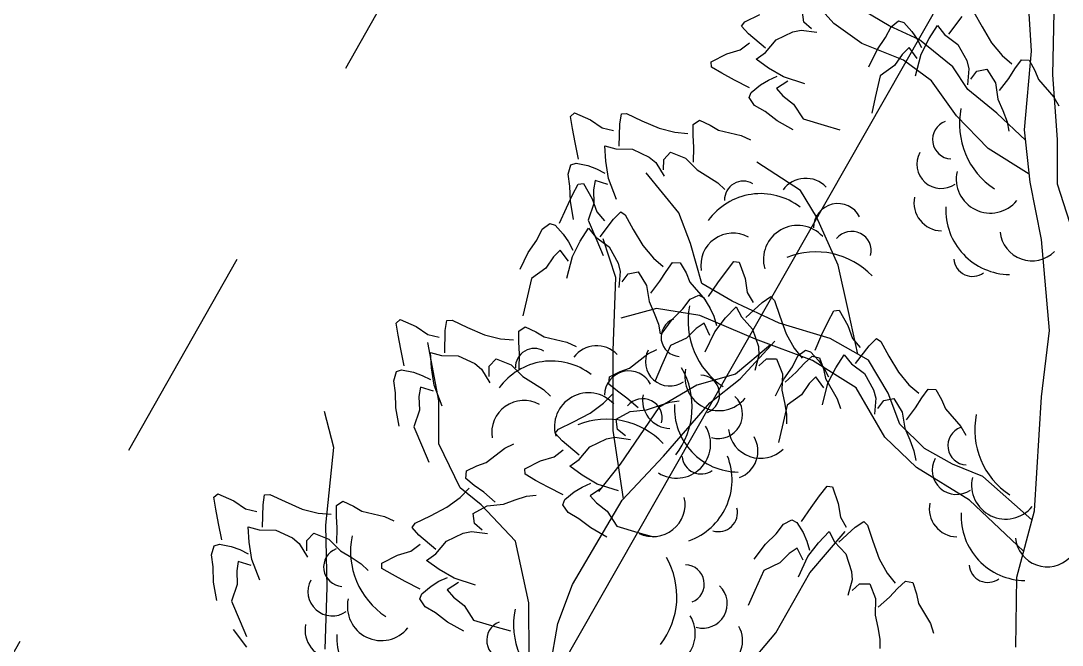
# Model space of a CAD drawing. Header units: millimetres. Extents: x 524954 to 526204, y 9523489 to 9524010.
# Drawn here: x 526058.29 to 526065.82, y 9523963.51 to 9523968.02 of the extents above; entities that cross this region are included whole.
import ezdxf

# ---------------------------------------------------------------- set-up
doc = ezdxf.new("R2010")
doc.units = ezdxf.units.MM
doc.linetypes.add('ACAD_ISO12W100', pattern=[21, 12, -3, 0, -3, 0, -3])
doc.linetypes.add('AXES2', pattern=[28.575, 19.05, -3.175, 3.175, -3.175])
for name, color, linetype in [('Arbre', 34, 'ACAD_ISO12W100'), ('Axe_Route_Existante', 1, 'AXES2'), ('Bord_Route_Existante', 6, 'Continuous')]:
    doc.layers.add(name, color=color, linetype=linetype)
doc.layers.add('Bord_Route_Existante_POLY3D', color=6, linetype='Continuous', plot=False)

# ---------------------------------------------------------------- blocks, each defined once
blk = doc.blocks.new('v088')
at = {"color": 3, "linetype": 'Continuous'}
for p, q in [((-0.0239, 12.3184), (0.0161, 12.3965)), ((0.0161, 12.3965), (0.0546, 12.3999)), ((0.0546, 12.3999), (0.1184, 12.2906)), ((-0.0686, 12.2238), (-0.0239, 12.3184)), ((0.1184, 12.2906), (0.1522, 12.1952)), ((-0.1179, 12.1126), (-0.0686, 12.2238)), ((0.1522, 12.1952), (0.2074, 12.1313)), ((0.2717, 12.1435), (0.3242, 12.1966)), ((0.3242, 12.1966), (0.3557, 12.1751)), ((0.1746, 12.0155), (0.2717, 12.1435)), ((0.3557, 12.1751), (0.415, 12.0689)), ((-0.2828, 11.9912), (-0.2428, 12.0693)), ((-0.2428, 12.0693), (-0.1881, 12.111)), ((-0.1881, 12.111), (-0.1505, 12.0986)), ((-0.1505, 12.0986), (-0.0915, 12.0354)), ((0.0317, 11.9844), (0.0922, 12.0781)), ((0.0922, 12.0781), (0.1437, 12.0135)), ((0.415, 12.0689), (0.4841, 11.9528)), ((-0.344, 11.9013), (-0.2828, 11.9912)), ((-0.0915, 12.0354), (-0.0536, 11.98)), ((-0.0536, 11.98), (-0.0225, 11.9193)), ((-0.0252, 11.8718), (0.0317, 11.9844)), ((0.1437, 12.0135), (0.2395, 11.9416)), ((-0.4033, 11.7804), (-0.344, 11.9013)), ((-0.1123, 11.9179), (-0.1618, 11.8694)), ((-0.0542, 11.8389), (-0.1123, 11.9179)), ((0.2395, 11.9416), (0.3048, 11.8248)), ((0.4841, 11.9528), (0.5601, 11.8616)), ((-0.1618, 11.8694), (-0.2169, 11.7884)), ((-0.066, 11.7153), (-0.0252, 11.8718)), ((0.3048, 11.8248), (0.32, 11.7651)), ((0.5601, 11.8616), (0.6304, 11.8005)), ((0.6527, 11.7656), (0.6994, 11.8293)), ((0.6994, 11.8293), (0.7544, 11.828)), ((0.7544, 11.828), (0.796, 11.7537)), ((1.0886, 11.7676), (1.1424, 11.8368)), ((1.1424, 11.8368), (1.1809, 11.833)), ((1.1809, 11.833), (1.2232, 11.7138)), ((-0.2169, 11.7884), (-0.3202, 11.714)), ((0.32, 11.7651), (0.3106, 11.6498)), ((0.3344, 11.6895), (0.378, 11.7487)), ((0.378, 11.7487), (0.4498, 11.7623)), ((0.4498, 11.7623), (0.5114, 11.6644)), ((0.6075, 11.6944), (0.6527, 11.7656)), ((0.796, 11.7537), (0.824, 11.6885)), ((1.027, 11.683), (1.0886, 11.7676)), ((-0.3202, 11.714), (-0.3572, 11.5582)), ((0.5114, 11.6644), (0.5299, 11.5465)), ((0.5418, 11.6075), (0.6075, 11.6944)), ((0.824, 11.6885), (0.9344, 11.5607)), ((0.9578, 11.583), (1.027, 11.683)), ((1.2232, 11.7138), (1.2386, 11.6137)), ((0.827, 11.5637), (0.8886, 11.5945)), ((0.8886, 11.5945), (0.9232, 11.5753)), ((1.2386, 11.6137), (1.2809, 11.5407)), ((-0.3572, 11.5582), (-0.3824, 11.4437)), ((0.5299, 11.5465), (0.5653, 11.4632)), ((0.7732, 11.4945), (0.827, 11.5637)), ((0.9232, 11.5753), (0.9693, 11.5022)), ((0.9344, 11.5607), (0.97, 11.497)), ((1.2271, 11.433), (1.3463, 11.5407)), ((1.3463, 11.5407), (1.4079, 11.583)), ((1.4079, 11.583), (1.4348, 11.556)), ((1.4348, 11.556), (1.4733, 11.4406)), ((0.5653, 11.4632), (0.5962, 11.3829)), ((0.6962, 11.4176), (0.7732, 11.4945)), ((0.9693, 11.5022), (0.9963, 11.4406)), ((0.9963, 11.4406), (1.0155, 11.3753)), ((1.0809, 11.4291), (1.1578, 11.5099)), ((1.1578, 11.5099), (1.1963, 11.4368)), ((1.4733, 11.4406), (1.5194, 11.3137)), ((-1.2987, 11.3921), (-1.2695, 11.4174)), ((-1.2853, 11.3054), (-1.2987, 11.3921)), ((-1.2695, 11.4174), (-1.1537, 11.3664)), ((-1.1537, 11.3664), (-1.0704, 11.3089)), ((-0.9434, 11.3371), (-0.9319, 11.4109)), ((-0.9319, 11.4109), (-0.8938, 11.412)), ((-0.8938, 11.412), (-0.7835, 11.3608)), ((-0.4126, 11.3334), (-0.3673, 11.3647)), ((-0.3673, 11.3647), (-0.2901, 11.3288)), ((0.5962, 11.3829), (0.6091, 11.3149)), ((0.6155, 11.3099), (0.6962, 11.4176)), ((0.927, 11.3906), (0.8693, 11.3522)), ((0.9693, 11.3022), (0.927, 11.3906)), ((1.004, 11.3291), (1.0809, 11.4291)), ((1.1963, 11.4368), (1.2771, 11.3483)), ((-1.266, 11.2026), (-1.2853, 11.3054)), ((-1.0704, 11.3089), (-0.9882, 11.2895)), ((-0.9469, 11.1764), (-0.9434, 11.3371)), ((-0.7835, 11.3608), (-0.6595, 11.3072)), ((-0.6595, 11.3072), (-0.5444, 11.2779)), ((-0.4131, 11.2545), (-0.4126, 11.3334)), ((-0.2901, 11.3288), (-0.2291, 11.2925)), ((-0.2291, 11.2925), (-0.0648, 11.2537)), ((0.8693, 11.3522), (0.8001, 11.2829)), ((0.9347, 11.1829), (1.004, 11.3291)), ((1.2771, 11.3483), (1.3194, 11.2214)), ((1.5194, 11.3137), (1.5771, 11.2099)), ((-0.5444, 11.2779), (-0.4516, 11.2697)), ((-0.4079, 11.1703), (-0.4131, 11.2545)), ((-0.0648, 11.2537), (0.0014, 11.223)), ((0.6847, 11.2291), (0.6193, 11.0829)), ((0.8001, 11.2829), (0.6847, 11.2291)), ((1.3194, 11.2214), (1.3232, 11.1598)), ((-1.2408, 11.0836), (-1.266, 11.2026)), ((-1.0503, 11.1789), (-0.9708, 11.1567)), ((-1.0444, 11.0675), (-1.0503, 11.1789)), ((-0.9708, 11.1567), (-0.851, 11.1547)), ((-0.851, 11.1547), (-0.7296, 11.0984)), ((-0.4102, 11.0614), (-0.4079, 11.1703)), ((1.3232, 11.1598), (1.2925, 11.0483)), ((1.5771, 11.2099), (1.6348, 11.1368)), ((1.6502, 11.0983), (1.7079, 11.1522)), ((1.7079, 11.1522), (1.7617, 11.1406)), ((1.7617, 11.1406), (1.7887, 11.0598)), ((-1.0245, 10.9429), (-1.0444, 11.0675)), ((-0.7296, 11.0984), (-0.6822, 11.0589)), ((-0.6263, 11.0061), (-0.6257, 11.0796)), ((-0.6257, 11.0796), (-0.5755, 11.1328)), ((-0.5755, 11.1328), (-0.4682, 11.0896)), ((-0.4682, 11.0896), (-0.3841, 11.005)), ((0.6193, 11.0829), (0.5731, 10.9752)), ((1.3232, 11.0829), (1.3771, 11.1329)), ((1.3771, 11.1329), (1.4502, 11.1329)), ((1.4502, 11.1329), (1.4925, 11.0252)), ((1.5925, 11.0368), (1.6502, 11.0983)), ((-1.3166, 10.9752), (-1.2967, 11.0411)), ((-1.2967, 11.0411), (-1.2589, 11.0531)), ((-1.2589, 11.0531), (-1.1741, 11.0365)), ((-1.1741, 11.0365), (-1.1109, 11.0139)), ((-1.1109, 11.0139), (-1.0501, 10.983)), ((-0.6822, 11.0589), (-0.6222, 10.96)), ((-0.3841, 11.005), (-0.3065, 10.9583)), ((1.4925, 11.0252), (1.4886, 10.906)), ((1.5117, 10.9637), (1.5925, 11.0368)), ((1.7887, 11.0598), (1.8041, 10.9906)), ((1.8041, 10.9906), (1.8887, 10.8444)), ((-1.3032, 10.8885), (-1.3166, 10.9752)), ((-1.122, 10.9292), (-1.1336, 10.8608)), ((-1.0286, 10.8992), (-1.122, 10.9292)), ((-0.9657, 10.7922), (-1.0245, 10.9429)), ((-0.3065, 10.9583), (-0.2344, 10.9114)), ((-1.3, 10.7798), (-1.3032, 10.8885)), ((-1.1336, 10.8608), (-1.1308, 10.7629)), ((-0.2344, 10.9114), (-0.1841, 10.8638)), ((1.4886, 10.906), (1.5079, 10.8175)), ((1.8887, 10.8444), (1.9118, 10.7752)), ((-1.2771, 10.6471), (-1.3, 10.7798)), ((-1.1308, 10.7629), (-1.1708, 10.642)), ((1.5079, 10.8175), (1.5233, 10.7329)), ((1.5233, 10.7329), (1.5233, 10.6636)), ((-1.1708, 10.642), (-1.1094, 10.4942)), ((-1.1094, 10.4942), (-1.0628, 10.3867)), ((-0.648, 10.3846), (-0.514, 10.4875)), ((-0.514, 10.4875), (-0.4484, 10.5194)), ((-0.7957, 10.2682), (-0.7912, 10.3231)), ((-0.7912, 10.3231), (-0.7146, 10.3603)), ((-0.7146, 10.3603), (-0.648, 10.3846)), ((-0.7348, 10.218), (-0.7957, 10.2682)), ((-0.8359, 10.1311), (-0.7709, 10.1978)), ((-0.6662, 10.1688), (-0.7348, 10.218)), ((-0.5833, 10.0982), (-0.6662, 10.1688)), ((1.7617, 10.1424), (1.8156, 10.2117)), ((1.8156, 10.2117), (1.8541, 10.2078)), ((1.8541, 10.2078), (1.8964, 10.0886)), ((-2.6162, 10.1323), (-2.587, 10.1577)), ((-2.6028, 10.0456), (-2.6162, 10.1323)), ((-2.587, 10.1577), (-2.4712, 10.1066)), ((-2.4712, 10.1066), (-2.3879, 10.0492)), ((-2.2608, 10.0773), (-2.2494, 10.1511)), ((-2.2494, 10.1511), (-2.2113, 10.1522)), ((-2.2113, 10.1522), (-2.101, 10.101)), ((-2.101, 10.101), (-1.977, 10.0475)), ((-1.7301, 10.0737), (-1.6848, 10.1049)), ((-1.6848, 10.1049), (-1.6075, 10.069)), ((-0.9313, 10.0604), (-0.8359, 10.1311)), ((-0.5231, 10.0829), (-0.4378, 10.1134)), ((-0.4378, 10.1134), (-0.3559, 10.1397)), ((-0.3559, 10.1397), (-0.2873, 10.1487)), ((1.7002, 10.0578), (1.7617, 10.1424)), ((1.8964, 10.0886), (1.9118, 9.9886)), ((-2.5835, 9.9428), (-2.6028, 10.0456)), ((-2.3879, 10.0492), (-2.3057, 10.0298)), ((-2.2643, 9.9167), (-2.2608, 10.0773)), ((-1.977, 10.0475), (-1.8618, 10.0181)), ((-1.8618, 10.0181), (-1.7691, 10.0099)), ((-1.7305, 9.9947), (-1.7301, 10.0737)), ((-1.6075, 10.069), (-1.5466, 10.0327)), ((-1.5466, 10.0327), (-1.3822, 9.9939)), ((-1.0512, 9.9981), (-0.9313, 10.0604)), ((-0.7431, 10.0152), (-0.6418, 10.0712)), ((-0.7336, 9.9427), (-0.7431, 10.0152)), ((-0.6418, 10.0712), (-0.5231, 10.0829)), ((1.631, 9.9578), (1.7002, 10.0578)), ((-2.5582, 9.8238), (-2.5835, 9.9428)), ((-1.7254, 9.9105), (-1.7305, 9.9947)), ((-1.3822, 9.9939), (-1.316, 9.9632)), ((-1.1838, 9.9148), (-1.1606, 9.945)), ((-1.1606, 9.945), (-1.0512, 9.9981)), ((-0.677, 9.8958), (-0.7336, 9.9427)), ((1.4463, 9.8693), (1.5002, 9.9386)), ((1.5002, 9.9386), (1.5617, 9.9693)), ((1.5617, 9.9693), (1.5963, 9.9501)), ((1.5963, 9.9501), (1.6425, 9.877)), ((1.9118, 9.9886), (1.9541, 9.9155)), ((2.0195, 9.9155), (2.081, 9.9578)), ((2.081, 9.9578), (2.1079, 9.9309)), ((-2.3678, 9.9191), (-2.2883, 9.8969)), ((-2.3619, 9.8077), (-2.3678, 9.9191)), ((-2.2883, 9.8969), (-2.1685, 9.895)), ((-2.1685, 9.895), (-2.0471, 9.8386)), ((-1.9432, 9.8199), (-1.893, 9.873)), ((-1.893, 9.873), (-1.7856, 9.8299)), ((-1.7277, 9.8016), (-1.7254, 9.9105)), ((-1.1339, 9.8592), (-1.1838, 9.9148)), ((-1.0116, 9.755), (-1.1339, 9.8592)), ((-0.9342, 9.8156), (-0.8138, 9.874)), ((-0.8138, 9.874), (-0.7533, 9.8858)), ((-0.7533, 9.8858), (-0.6387, 9.8698)), ((1.3694, 9.7924), (1.4463, 9.8693)), ((1.6425, 9.877), (1.6694, 9.8155)), ((1.7541, 9.8039), (1.831, 9.8847)), ((1.831, 9.8847), (1.8695, 9.8116)), ((1.9002, 9.8078), (2.0195, 9.9155)), ((2.1079, 9.9309), (2.1464, 9.8155)), ((-2.6142, 9.7814), (-2.5764, 9.7933)), ((-2.5764, 9.7933), (-2.4916, 9.7768)), ((-2.3419, 9.6831), (-2.3619, 9.8077)), ((-2.0471, 9.8386), (-1.9997, 9.7992)), ((-1.9997, 9.7992), (-1.9397, 9.7002)), ((-1.9438, 9.7464), (-1.9432, 9.8199)), ((-1.7856, 9.8299), (-1.7015, 9.7452)), ((-1.1923, 9.7429), (-1.1254, 9.7944)), ((-1.0114, 9.724), (-0.9342, 9.8156)), ((1.2886, 9.6847), (1.3694, 9.7924)), ((1.6694, 9.8155), (1.6887, 9.7501)), ((1.6771, 9.7039), (1.7541, 9.8039)), ((1.8695, 9.8116), (1.9502, 9.7232)), ((2.1464, 9.8155), (2.1926, 9.6885)), ((-2.634, 9.7155), (-2.6142, 9.7814)), ((-2.6206, 9.6288), (-2.634, 9.7155)), ((-2.4916, 9.7768), (-2.4283, 9.7541)), ((-2.4283, 9.7541), (-2.3676, 9.7232)), ((-1.7015, 9.7452), (-1.624, 9.6985)), ((-1.4022, 9.6572), (-1.2895, 9.7147)), ((-1.2895, 9.7147), (-1.1923, 9.7429)), ((-1.0789, 9.6763), (-1.0114, 9.724)), ((1.5425, 9.727), (1.4733, 9.6578)), ((1.6002, 9.7655), (1.5425, 9.727)), ((1.6425, 9.677), (1.6002, 9.7655)), ((1.9502, 9.7232), (1.9925, 9.5962)), ((-2.4395, 9.6694), (-2.4511, 9.6011)), ((-2.3461, 9.6395), (-2.4395, 9.6694)), ((-2.2831, 9.5325), (-2.3419, 9.6831)), ((-1.624, 9.6985), (-1.5519, 9.6516)), ((-1.5519, 9.6516), (-1.5015, 9.6041)), ((-1.401, 9.6186), (-1.4022, 9.6572)), ((-0.9888, 9.6106), (-1.0789, 9.6763)), ((1.4733, 9.6578), (1.3579, 9.6039)), ((1.6079, 9.5578), (1.6771, 9.7039)), ((2.1926, 9.6885), (2.2503, 9.5847)), ((-2.6175, 9.52), (-2.6206, 9.6288)), ((-2.4511, 9.6011), (-2.4483, 9.5032)), ((-1.3254, 9.5742), (-1.401, 9.6186)), ((-1.2335, 9.5242), (-1.3254, 9.5742)), ((-0.8796, 9.5473), (-0.9888, 9.6106)), ((1.3579, 9.6039), (1.2925, 9.4577)), ((1.9925, 9.5962), (1.9964, 9.5347)), ((2.2503, 9.5847), (2.308, 9.5116)), ((-2.5946, 9.3874), (-2.6175, 9.52)), ((-2.4483, 9.5032), (-2.4883, 9.3823)), ((-1.1253, 9.4685), (-1.2335, 9.5242)), ((-1.1132, 9.4352), (-1.0467, 9.4905)), ((-1.0467, 9.4905), (-0.9892, 9.5252)), ((-0.9892, 9.5252), (-0.9269, 9.5527)), ((-0.8484, 9.5165), (-0.9306, 9.463)), ((-0.7257, 9.4976), (-0.8796, 9.5473)), ((1.9964, 9.5347), (1.9656, 9.4231)), ((1.9964, 9.4577), (2.0502, 9.5077)), ((2.0502, 9.5077), (2.1233, 9.5077)), ((2.1233, 9.5077), (2.1656, 9.4)), ((2.3233, 9.4731), (2.381, 9.527)), ((2.381, 9.527), (2.4349, 9.5154)), ((2.4349, 9.5154), (2.4618, 9.4347)), ((-1.1278, 9.3984), (-1.1132, 9.4352)), ((-0.9306, 9.463), (-0.885, 9.4108)), ((-0.885, 9.4108), (-0.8073, 9.3511)), ((1.2925, 9.4577), (1.2463, 9.35)), ((2.1849, 9.3385), (2.2657, 9.4116)), ((2.2657, 9.4116), (2.3233, 9.4731)), ((2.4618, 9.4347), (2.4772, 9.3654)), ((-2.4883, 9.3823), (-2.4269, 9.2344)), ((-1.0892, 9.3413), (-1.1278, 9.3984)), ((-1.0136, 9.2969), (-1.0892, 9.3413)), ((-0.8073, 9.3511), (-0.7389, 9.2437)), ((2.1656, 9.4), (2.1618, 9.2808)), ((2.4772, 9.3654), (2.5618, 9.2193)), ((-0.9273, 9.2307), (-1.0136, 9.2969)), ((2.1618, 9.2808), (2.181, 9.1923)), ((-2.4269, 9.2344), (-2.3802, 9.1269)), ((-0.81, 9.1646), (-0.9273, 9.2307)), ((-0.7389, 9.2437), (-0.5855, 9.1979)), ((-0.5855, 9.1979), (-0.4727, 9.1661)), ((2.181, 9.1923), (2.1964, 9.1077)), ((2.5618, 9.2193), (2.5849, 9.15)), ((2.1964, 9.1077), (2.1964, 9.0385)), ((-2.3098, 7.06), (-2.2004, 7.1132)), ((-1.8828, 7.0578), (-1.8923, 7.1303)), ((-0.8351, 6.9716), (-0.7381, 7.0997)), ((-0.654, 7.1313), (-0.5947, 7.0251)), ((-2.333, 7.0298), (-2.3098, 7.06)), ((-2.283, 6.9743), (-2.333, 7.0298)), ((-1.963, 6.9891), (-1.9025, 7.0009)), ((-1.9025, 7.0009), (-1.7879, 6.9849)), ((-1.8262, 7.0109), (-1.8828, 7.0578)), ((-1.2925, 6.9474), (-1.2526, 7.0255)), ((-1.2526, 7.0255), (-1.1978, 7.0672)), ((-1.1978, 7.0672), (-1.1602, 7.0548)), ((-1.1602, 7.0548), (-1.1012, 6.9916)), ((-0.978, 6.9406), (-0.9175, 7.0343)), ((-0.9175, 7.0343), (-0.8661, 6.9697)), ((-0.5947, 7.0251), (-0.5257, 6.909)), ((-2.1607, 6.8701), (-2.283, 6.9743)), ((-2.1606, 6.8391), (-2.0833, 6.9307)), ((-2.0833, 6.9307), (-1.963, 6.9891)), ((-1.3538, 6.8575), (-1.2925, 6.9474)), ((-1.1012, 6.9916), (-1.0633, 6.9361)), ((-1.0633, 6.9361), (-1.0322, 6.8755)), ((-1.0349, 6.828), (-0.978, 6.9406)), ((-0.8661, 6.9697), (-0.7702, 6.8978)), ((-2.4387, 6.8298), (-2.3415, 6.858)), ((-2.3415, 6.858), (-2.2745, 6.9095)), ((-1.413, 6.7366), (-1.3538, 6.8575)), ((-1.122, 6.8741), (-1.1715, 6.8255)), ((-1.0639, 6.7951), (-1.122, 6.8741)), ((-0.7702, 6.8978), (-0.705, 6.781)), ((-0.5257, 6.909), (-0.4496, 6.8178)), ((-2.5514, 6.7723), (-2.4387, 6.8298)), ((-2.228, 6.7914), (-2.1606, 6.8391)), ((-2.1379, 6.7256), (-2.228, 6.7914)), ((-1.1715, 6.8255), (-1.2266, 6.7446)), ((-1.0757, 6.6715), (-1.0349, 6.828)), ((-0.705, 6.781), (-0.6897, 6.7213)), ((-0.4496, 6.8178), (-0.3793, 6.7567)), ((-0.357, 6.7218), (-0.3104, 6.7855)), ((-0.3104, 6.7855), (-0.2553, 6.7842)), ((-0.2553, 6.7842), (-0.2138, 6.7099)), ((-2.5502, 6.7337), (-2.5514, 6.7723)), ((-2.4746, 6.6893), (-2.5502, 6.7337)), ((-2.0288, 6.6624), (-2.1379, 6.7256)), ((-1.2266, 6.7446), (-1.3299, 6.6702)), ((-0.6897, 6.7213), (-0.6991, 6.6059)), ((-0.6753, 6.6457), (-0.6318, 6.7049)), ((-0.6318, 6.7049), (-0.56, 6.7185)), ((-0.56, 6.7185), (-0.4983, 6.6206)), ((-0.4022, 6.6506), (-0.357, 6.7218)), ((-0.2138, 6.7099), (-0.1857, 6.6447)), ((-2.3827, 6.6392), (-2.4746, 6.6893)), ((-2.2745, 6.5836), (-2.3827, 6.6392)), ((-2.1959, 6.6055), (-2.1384, 6.6402)), ((-2.1384, 6.6402), (-2.076, 6.6678)), ((-1.9976, 6.6315), (-2.0798, 6.5781)), ((-1.8748, 6.6127), (-2.0288, 6.6624)), ((-1.3299, 6.6702), (-1.3669, 6.5144)), ((-0.4679, 6.5637), (-0.4022, 6.6506)), ((-0.1857, 6.6447), (-0.0753, 6.5169)), ((-2.2769, 6.5134), (-2.2624, 6.5503)), ((-2.2624, 6.5503), (-2.1959, 6.6055)), ((-2.0798, 6.5781), (-2.0342, 6.5259)), ((-0.4983, 6.6206), (-0.4798, 6.5027)), ((-2.2384, 6.4564), (-2.2769, 6.5134)), ((-2.0342, 6.5259), (-1.9565, 6.4662)), ((-1.3669, 6.5144), (-1.3922, 6.3999)), ((-0.4798, 6.5027), (-0.4444, 6.4194)), ((-0.0753, 6.5169), (-0.0397, 6.4532)), ((-3.5682, 6.3771), (-3.539, 6.4025)), ((-3.539, 6.4025), (-3.4232, 6.3514)), ((-3.2014, 6.3959), (-3.1633, 6.397)), ((-3.1633, 6.397), (-3.053, 6.3458)), ((-2.1628, 6.412), (-2.2384, 6.4564)), ((-2.0765, 6.3457), (-2.1628, 6.412)), ((-1.9565, 6.4662), (-1.8881, 6.3588)), ((-0.4444, 6.4194), (-0.4135, 6.3391)), ((-3.5548, 6.2904), (-3.5682, 6.3771)), ((-3.4232, 6.3514), (-3.3399, 6.2939)), ((-3.2164, 6.1615), (-3.2129, 6.3221)), ((-3.2129, 6.3221), (-3.2014, 6.3959)), ((-3.053, 6.3458), (-2.929, 6.2922)), ((-2.6821, 6.3185), (-2.6368, 6.3497)), ((-2.6368, 6.3497), (-2.5596, 6.3138)), ((-1.9592, 6.2797), (-2.0765, 6.3457)), ((-1.8881, 6.3588), (-1.7347, 6.313)), ((-0.4135, 6.3391), (-0.4006, 6.2711)), ((-3.5355, 6.1876), (-3.5548, 6.2904)), ((-3.3399, 6.2939), (-3.2577, 6.2746)), ((-2.929, 6.2922), (-2.8139, 6.2629)), ((-2.8139, 6.2629), (-2.7211, 6.2547)), ((-2.6826, 6.2395), (-2.6821, 6.3185)), ((-2.5596, 6.3138), (-2.4986, 6.2775)), ((-2.4986, 6.2775), (-2.3343, 6.2387)), ((-1.7347, 6.313), (-1.6219, 6.2812)), ((-3.5103, 6.0686), (-3.5355, 6.1876)), ((-2.6774, 6.1553), (-2.6826, 6.2395)), ((-2.3343, 6.2387), (-2.2681, 6.208)), ((-3.3198, 6.1639), (-3.2403, 6.1417)), ((-3.3139, 6.0525), (-3.3198, 6.1639)), ((-3.2403, 6.1417), (-3.1205, 6.1398)), ((-3.1205, 6.1398), (-2.9991, 6.0834)), ((-2.8952, 6.0647), (-2.845, 6.1178)), ((-2.845, 6.1178), (-2.7377, 6.0747)), ((-2.6797, 6.0464), (-2.6774, 6.1553)), ((-3.5861, 5.9603), (-3.5662, 6.0262)), ((-3.5662, 6.0262), (-3.5284, 6.0381)), ((-3.5284, 6.0381), (-3.4436, 6.0215)), ((-3.4436, 6.0215), (-3.3804, 5.9989)), ((-3.294, 5.9279), (-3.3139, 6.0525)), ((-2.9991, 6.0834), (-2.9517, 6.044)), ((-2.9517, 6.044), (-2.8917, 5.945)), ((-2.8958, 5.9912), (-2.8952, 6.0647)), ((-2.7377, 6.0747), (-2.6536, 5.99)), ((-3.5727, 5.8736), (-3.5861, 5.9603)), ((-3.3804, 5.9989), (-3.3196, 5.968)), ((-2.6536, 5.99), (-2.576, 5.9433)), ((-3.5695, 5.7648), (-3.5727, 5.8736)), ((-3.3915, 5.9142), (-3.4031, 5.8459)), ((-3.2981, 5.8843), (-3.3915, 5.9142)), ((-3.2352, 5.7773), (-3.294, 5.9279)), ((-2.576, 5.9433), (-2.5039, 5.8964)), ((-2.5039, 5.8964), (-2.4536, 5.8489)), ((-3.4031, 5.8459), (-3.4003, 5.748)), ((-3.5466, 5.6322), (-3.5695, 5.7648)), ((-3.4003, 5.748), (-3.4403, 5.6271)), ((-3.4403, 5.6271), (-3.3789, 5.4792)), ((-3.3789, 5.4792), (-3.3323, 5.3717)), ((-1.7068, 4.8945), (-1.6668, 4.9726)), ((-1.6668, 4.9726), (-1.6283, 4.976)), ((-1.6283, 4.976), (-1.5645, 4.8667)), ((-1.7514, 4.7999), (-1.7068, 4.8945)), ((-1.5645, 4.8667), (-1.5307, 4.7714)), ((-1.8008, 4.6887), (-1.7514, 4.7999)), ((-1.5307, 4.7714), (-1.4755, 4.7074)), ((-1.4112, 4.7196), (-1.3587, 4.7727)), ((-1.3587, 4.7727), (-1.3272, 4.7513)), ((-1.3272, 4.7513), (-1.2679, 4.6451)), ((-3.0095, 4.66), (-2.9439, 4.6918)), ((-1.9257, 4.6454), (-1.871, 4.6871)), ((-1.871, 4.6871), (-1.8334, 4.6747)), ((-1.8334, 4.6747), (-1.7744, 4.6115)), ((-1.5083, 4.5916), (-1.4112, 4.7196)), ((-3.1435, 4.5571), (-3.0095, 4.66)), ((-1.9657, 4.5674), (-1.9257, 4.6454)), ((-1.7744, 4.6115), (-1.7365, 4.5561)), ((-1.6512, 4.5605), (-1.5907, 4.6542)), ((-1.5907, 4.6542), (-1.5392, 4.5896)), ((-1.2679, 4.6451), (-1.1988, 4.529)), ((-3.2867, 4.4956), (-3.2101, 4.5328)), ((-3.2101, 4.5328), (-3.1435, 4.5571)), ((-2.0269, 4.4774), (-1.9657, 4.5674)), ((-1.7365, 4.5561), (-1.7054, 4.4954)), ((-1.7081, 4.4479), (-1.6512, 4.5605)), ((-1.5392, 4.5896), (-1.4434, 4.5178)), ((-1.4434, 4.5178), (-1.3781, 4.401)), ((-1.1988, 4.529), (-1.1228, 4.4377)), ((-3.2911, 4.4407), (-3.2867, 4.4956)), ((-3.2303, 4.3905), (-3.2911, 4.4407)), ((-2.0862, 4.3565), (-2.0269, 4.4774)), ((-1.8447, 4.4455), (-1.8998, 4.3645)), ((-1.7952, 4.494), (-1.8447, 4.4455)), ((-1.7371, 4.415), (-1.7952, 4.494)), ((-1.7488, 4.2914), (-1.7081, 4.4479)), ((-3.3314, 4.3035), (-3.2664, 4.3702)), ((-3.1617, 4.3413), (-3.2303, 4.3905)), ((-1.3781, 4.401), (-1.3629, 4.3412)), ((-1.1228, 4.4377), (-1.0524, 4.3767)), ((-1.0302, 4.3418), (-0.9835, 4.4054)), ((-0.9835, 4.4054), (-0.9285, 4.4041)), ((-0.9285, 4.4041), (-0.8869, 4.3298)), ((-3.4268, 4.2328), (-3.3314, 4.3035)), ((-3.0788, 4.2707), (-3.1617, 4.3413)), ((-2.9333, 4.2859), (-2.8514, 4.3121)), ((-2.8514, 4.3121), (-2.7828, 4.3211)), ((-2.0031, 4.2901), (-2.0401, 4.1343)), ((-1.8998, 4.3645), (-2.0031, 4.2901)), ((-1.3629, 4.3412), (-1.3723, 4.2259)), ((-1.3485, 4.2656), (-1.3049, 4.3248)), ((-1.3049, 4.3248), (-1.2331, 4.3384)), ((-1.2331, 4.3384), (-1.1715, 4.2405)), ((-1.0754, 4.2705), (-1.0302, 4.3418)), ((-0.8869, 4.3298), (-0.8589, 4.2646)), ((-3.5467, 4.1705), (-3.4268, 4.2328)), ((-3.2386, 4.1877), (-3.1373, 4.2436)), ((-3.1373, 4.2436), (-3.0186, 4.2553)), ((-3.0186, 4.2553), (-2.9333, 4.2859)), ((-1.1715, 4.2405), (-1.153, 4.1227)), ((-1.1411, 4.1837), (-1.0754, 4.2705)), ((-0.8589, 4.2646), (-0.7485, 4.1368)), ((-3.6561, 4.1174), (-3.5467, 4.1705)), ((-3.2291, 4.1152), (-3.2386, 4.1877)), ((-3.6793, 4.0872), (-3.6561, 4.1174)), ((-3.6294, 4.0317), (-3.6793, 4.0872)), ((-3.1725, 4.0683), (-3.2291, 4.1152)), ((-2.0401, 4.1343), (-2.0653, 4.0199)), ((-1.153, 4.1227), (-1.1176, 4.0393)), ((-0.7485, 4.1368), (-0.7129, 4.0731)), ((-3.5071, 3.9275), (-3.6294, 4.0317)), ((-3.4297, 3.988), (-3.3093, 4.0465)), ((-3.3093, 4.0465), (-3.2488, 4.0583)), ((-3.2488, 4.0583), (-3.1342, 4.0423)), ((-1.1176, 4.0393), (-1.0867, 3.9591)), ((-3.785, 3.8871), (-3.6878, 3.9154)), ((-3.6878, 3.9154), (-3.6208, 3.9668)), ((-3.5069, 3.8964), (-3.4297, 3.988)), ((-1.0867, 3.9591), (-1.0738, 3.891)), ((-3.8977, 3.8297), (-3.785, 3.8871)), ((-3.5743, 3.8488), (-3.5069, 3.8964)), ((-3.4842, 3.783), (-3.5743, 3.8488)), ((-3.8965, 3.791), (-3.8977, 3.8297)), ((-3.8209, 3.7466), (-3.8965, 3.791)), ((-3.3751, 3.7197), (-3.4842, 3.783)), ((-3.729, 3.6966), (-3.8209, 3.7466)), ((-3.6208, 3.641), (-3.729, 3.6966)), ((-3.5422, 3.6629), (-3.4847, 3.6976)), ((-3.4847, 3.6976), (-3.4223, 3.7252)), ((-3.3439, 3.6889), (-3.4261, 3.6355)), ((-3.2212, 3.6701), (-3.3751, 3.7197)), ((-3.6087, 3.6076), (-3.5422, 3.6629)), ((-3.4261, 3.6355), (-3.3805, 3.5833)), ((-3.6232, 3.5708), (-3.6087, 3.6076)), ((-3.5847, 3.5138), (-3.6232, 3.5708)), ((-3.3805, 3.5833), (-3.3028, 3.5236)), ((-3.5091, 3.4694), (-3.5847, 3.5138)), ((-3.4228, 3.4031), (-3.5091, 3.4694)), ((-3.3028, 3.5236), (-3.2344, 3.4162)), ((-3.3055, 3.337), (-3.4228, 3.4031)), ((-3.2344, 3.4162), (-3.081, 3.3703)), ((-3.081, 3.3703), (-2.9682, 3.3386))]:
    blk.add_line(p, q, dxfattribs=at)
at = {"linetype": 'Continuous'}
for p, q in [((0.2897, 11.7219), (0.1969, 11.9998)), ((0.2697, 11.1929), (0.2897, 11.7219)), ((-0.9914, 10.8307), (-1.0686, 11.252)), ((1.1882, 10.9882), (1.4374, 11.2608)), ((0.2693, 10.6145), (0.2697, 11.1929)), ((0.9679, 10.8157), (1.1882, 10.9882)), ((-0.9911, 10.5198), (-0.9914, 10.8307)), ((0.6339, 10.4293), (0.9679, 10.8157)), ((-1.7492, 10.4915), (-1.8168, 10.7513)), ((0.3448, 10.1217), (0.2693, 10.6145)), ((-1.8059, 9.9306), (-1.7492, 10.4915)), ((-0.8352, 10.1996), (-0.9911, 10.5198)), ((0.3358, 10.1122), (0.6339, 10.4293)), ((-0.6834, 10.0784), (-0.8352, 10.1996)), ((0.1676, 9.8288), (0.3358, 10.1122)), ((-0.4354, 9.8162), (-0.6834, 10.0784)), ((-1.7966, 9.483), (-1.8059, 9.9306)), ((1.6901, 9.587), (1.945, 9.8846)), ((-0.339, 9.3704), (-0.4354, 9.8162)), ((-0.0246, 9.5014), (0.1676, 9.8288)), ((1.4442, 9.1527), (1.6901, 9.587)), ((-1.8121, 9.0349), (-1.7966, 9.483)), ((-0.1306, 9.2193), (-0.0246, 9.5014)), ((-0.337, 8.9787), (-0.339, 9.3704)), ((-0.1861, 8.901), (-0.1306, 9.2193)), ((-2.3783, 9.048), (-2.4742, 9.1766)), ((1.08, 8.7222), (1.4442, 9.1527)), ((-0.2365, 6.8477), (-0.2742, 7.4626)), ((-1.6648, 7.048), (-1.9323, 7.3471)), ((-1.2665, 7.0314), (-1.4491, 7.1395)), ((-0.0837, 6.6768), (-0.0745, 7.1309)), ((-1.4628, 6.9029), (-1.6648, 7.048)), ((-1.0467, 6.9303), (-1.2665, 7.0314)), ((-0.8063, 6.7363), (-1.0467, 6.9303)), ((-1.1618, 6.7848), (-1.4628, 6.9029)), ((-0.9597, 6.6336), (-1.1618, 6.7848)), ((-0.2869, 6.2807), (-0.2365, 6.8477)), ((-0.6972, 6.5707), (-0.8063, 6.7363)), ((-0.7803, 6.3824), (-0.9597, 6.6336)), ((-0.0491, 6.2111), (-0.0837, 6.6768)), ((-0.4884, 6.4009), (-0.6972, 6.5707)), ((-0.2789, 6.2036), (-0.4884, 6.4009)), ((-0.5514, 6.1446), (-0.7803, 6.3824)), ((-0.2479, 5.9022), (-0.2869, 6.2807)), ((-0.0486, 5.8877), (-0.0491, 6.2111)), ((-0.2539, 5.9607), (-0.5514, 6.1446)), ((-1.9071, 5.8427), (-2.2223, 6.0475)), ((-2.7868, 5.6812), (-3.0229, 5.9686)), ((-0.1646, 5.4873), (-0.2479, 5.9022)), ((0.0846, 5.4676), (-0.0486, 5.8877)), ((-1.7911, 5.6523), (-1.9071, 5.8427)), ((-2.7013, 5.4591), (-2.7868, 5.6812)), ((-1.6346, 5.3011), (-1.7911, 5.6523)), ((-2.6206, 5.1685), (-2.7013, 5.4591)), ((-0.1073, 4.8293), (-0.1646, 5.4873)), ((-1.5592, 4.9668), (-1.6346, 5.3011)), ((-2.4003, 5.0425), (-2.6206, 5.1685)), ((-2.0611, 4.8817), (-2.4003, 5.0425)), ((-2.9464, 4.9876), (-3.2062, 4.92)), ((-2.6344, 4.9381), (-2.9464, 4.9876)), ((-1.4917, 4.6586), (-1.5592, 4.9668)), ((-2.2328, 4.7662), (-2.6344, 4.9381)), ((-1.6919, 4.7713), (-2.0611, 4.8817)), ((-0.1657, 4.3492), (-0.1073, 4.8293)), ((-1.8192, 4.6131), (-2.2328, 4.7662)), ((-1.415, 4.6154), (-1.6919, 4.7713)), ((-2.1227, 4.7254), (-2.3768, 4.5144)), ((-1.5041, 4.4145), (-1.8192, 4.6131)), ((-1.2732, 4.3758), (-1.415, 4.6154)), ((-2.3768, 4.5144), (-2.655, 4.434)), ((-2.655, 4.434), (-2.9315, 4.2727)), ((-1.2976, 4.0581), (-1.5041, 4.4145)), ((-1.1877, 4.1537), (-1.2732, 4.3758)), ((-0.2169, 3.5272), (-0.1657, 4.3492)), ((-2.9315, 4.2727), (-3.209, 3.8627)), ((-1.0099, 3.9771), (-1.1877, 4.1537)), ((-1.0692, 3.839), (-1.2976, 4.0581)), ((-0.8085, 3.8631), (-1.0099, 3.9771)), ((-3.209, 3.8627), (-3.3666, 3.6666)), ((-0.6849, 3.6045), (-1.0692, 3.839)), ((-0.589, 3.7744), (-0.8085, 3.8631)), ((-0.2343, 3.4611), (-0.589, 3.7744)), ((-0.2941, 3.234), (-0.6849, 3.6045)), ((-0.3436, 3.0457), (-0.2169, 3.5272)), ((-0.3518, 2.5418), (-0.3436, 3.0457))]:
    blk.add_line(p, q, dxfattribs=at)
at = {"color": 3, "linetype": 'Continuous'}
for centre, major_axis, start_param, end_param in [((-0.3005, 11.0717), (0.0964, 0.0964), 0.254619, 2.377018), ((0.1501, 11.0237), (0.1445, 0.1445), 6.263619, 7.998733), ((-0.1756, 10.6509), (0.3298, 0.3298), 0.12682, 1.733702), ((0.2754, 10.7857), (0.3995, 0.3995), 4.836335, 6.022049), ((0.3829, 10.8698), (-0.1246, 0.1246), 4.396235, 7.060094), ((0.8987, 10.8757), (0.099, 0.099), 4.31771, 7.031286), ((0.0911, 10.6412), (0.1741, 0.1741), 6.236163, 8.918901), ((-0.3757, 10.5998), (0.1641, 0.1641), 0.282297, 2.520721), ((0.4834, 10.7051), (-0.099, 0.099), 3.680741, 6.394318), ((1.0287, 10.7332), (-0.1246, 0.1246), 2.081137, 4.744996), ((0.2226, 10.1318), (-0.3995, 0.3995), 4.689978, 5.875693), ((0.7276, 10.5169), (-0.1741, 0.1741), 1.793126, 4.475865), ((1.1114, 10.4666), (-0.1445, 0.1445), 2.713295, 4.448408), ((0.6623, 10.2582), (-0.3298, 0.3298), 2.69514, 4.302022), ((0.5573, 10.0804), (0.1641, 0.1641), 3.478918, 5.717341), ((1.0314, 10.0206), (0.0964, 0.0964), 3.62262, 5.745019), ((-1.0632, 9.7428), (0.3995, 0.3995), 2.158504, 3.344219), ((-1.6825, 9.6282), (-0.099, 0.099), -0.421529, 2.292047), ((0.1648, 9.4153), (0.3995, 0.3995), 4.836335, 6.022049), ((0.7881, 9.5054), (-0.099, 0.099), 2.746913, 5.46049), ((-1.7599, 9.4514), (-0.1246, 0.1246), 0.293965, 2.957824), ((0.9181, 9.3628), (0.1246, 0.1246), 3.651933, 6.315792), ((-1.4053, 9.3432), (0.1741, 0.1741), 2.133893, 4.816631), ((0.1148, 9.2139), (-0.3995, 0.3995), 0.587708, 1.773422), ((0.617, 9.1466), (-0.1741, 0.1741), 1.793126, 4.475865), ((-1.7527, 9.1724), (-0.1445, 0.1445), 0.590553, 2.325666), ((-0.5045, 9.0993), (0.099, 0.099), 1.149268, 3.862844), ((1.0008, 9.0963), (-0.1445, 0.1445), 2.713295, 4.448408), ((-1.2605, 9.1191), (0.3298, 0.3298), 2.307735, 3.914618), ((-0.1929, 6.3242), (-0.3995, 0.3995), 0.587708, 1.773422), ((-0.8122, 6.2095), (-0.099, 0.099), -0.421529, 2.292047), ((-0.8896, 6.0328), (0.1246, 0.1246), 1.864761, 4.52862), ((-0.535, 5.9246), (0.1741, 0.1741), 2.133893, 4.816631), ((-2.32, 5.773), (0.0964, 0.0964), 0.254619, 2.377018), ((-1.8693, 5.7251), (0.1445, 0.1445), 6.263619, 7.998733), ((-2.1951, 5.3523), (0.3298, 0.3298), 0.12682, 1.733702), ((-1.6366, 5.5711), (-0.1246, 0.1246), 4.396235, 7.060094), ((-0.8824, 5.7538), (-0.1445, 0.1445), 0.590553, 2.325666), ((-0.3902, 5.7004), (0.3298, 0.3298), 2.307735, 3.914618), ((-1.9284, 5.3425), (0.1741, 0.1741), 6.236163, 8.918901), ((-2.3952, 5.3012), (-0.1641, 0.1641), -1.288499, 0.949924), ((-1.536, 5.4064), (0.099, 0.099), 5.251538, 7.965114), ((-0.2336, 5.5657), (-0.1641, 0.1641), 0.892416, 3.130839), ((-1.7969, 4.8332), (0.3995, 0.3995), 6.260774, 7.446489), ((-0.6635, 5.357), (0.0964, 0.0964), 2.435534, 4.557933), ((-2.1547, 4.8961), (-0.3995, 0.3995), 0.587708, 1.773422), ((-2.774, 4.7815), (-0.099, 0.099), -0.421529, 2.292047), ((-2.8514, 4.6047), (-0.1246, 0.1246), 0.293965, 2.957824), ((-2.4968, 4.4965), (0.1741, 0.1741), 2.133893, 4.816631), ((-2.8441, 4.3258), (-0.1445, 0.1445), 0.590553, 2.325666), ((-2.352, 4.2724), (0.3298, 0.3298), 2.307735, 3.914618), ((-0.0823, 4.1124), (0.3995, 0.3995), 2.158504, 3.344219), ((-2.1954, 4.1377), (0.1641, 0.1641), 2.463212, 4.701636), ((-0.7016, 3.9977), (0.099, 0.099), 1.149268, 3.862844), ((-2.6253, 3.929), (0.0964, 0.0964), 2.435534, 4.557933), ((-0.779, 3.821), (0.1246, 0.1246), 1.864761, 4.52862), ((-0.4244, 3.7128), (0.1741, 0.1741), 2.133893, 4.816631), ((-0.7718, 3.542), (-0.1445, 0.1445), 0.590553, 2.325666), ((-0.2796, 3.4886), (0.3298, 0.3298), 2.307735, 3.914618), ((-0.1231, 3.3539), (0.1641, 0.1641), 2.463212, 4.701636), ((-0.5529, 3.1452), (0.0964, 0.0964), 2.435534, 4.557933)]:
    blk.add_ellipse(centre, major_axis=major_axis, ratio=1, start_param=start_param, end_param=end_param, dxfattribs=at)

msp = doc.modelspace()

# ---------------------------------------------------------------- linework, layer by layer
at = {"layer": 'Axe_Route_Existante', "ltscale": 0.5, "flags": 128}
msp.add_lwpolyline([(525586.6994, 9523773.0043), (525594.4376, 9523777.1057), (525618.2229, 9523789.4065), (525625.0129, 9523793.7296), (525631.5954, 9523797.5958), (525637.6323, 9523800.898), (525652.7907, 9523807.4205), (525669.1057, 9523811.8233), (525685.9787, 9523814.8844), (525693.0882, 9523815.6537), (525707.4543, 9523816.6941), (525717.0394, 9523816.8402), (525725.2968, 9523816.6435), (525729.6978, 9523816.3778), (525741.4061, 9523815.1773), (525741.8403, 9523815.1171), (525749.6993, 9523813.8772), (525775.145, 9523809.3024), (525803.4219, 9523804.2013), (525817.048, 9523801.6819), (525827.8514, 9523799.7712), (525839.0562, 9523798.4289), (525854.6501, 9523797.3762), (525870.1716, 9523796.8141), (525884.2075, 9523797.0198), (525899.003, 9523797.7886), (525917.1249, 9523799.7726), (525932.3412, 9523803.1557), (525937.7466, 9523804.8091), (525941.8028, 9523806.2559), (525947.1408, 9523808.7683), (525964.848, 9523819.1976), (525980.5409, 9523832.4534), (525991.8174, 9523846.4015), (526001.8958, 9523863.645), (526032.9685, 9523917.4722), (526051.5301, 9523951.6341), (526076.2594, 9523995.1882)], dxfattribs=at)
at = {"layer": 'Bord_Route_Existante', "flags": 128}
msp.add_lwpolyline([(526080.0158, 9523994.6212), (526080.0158, 9523994.6212), (526051.3728, 9523944.3645), (526050.5485, 9523936.1309), (526045.92, 9523926.99), (526043.5903, 9523917.5189), (526044.935, 9523912.4796), (526047.152, 9523908.9246), (526050.3708, 9523905.9084), (526053.4946, 9523904.1835), (526065.9764, 9523898.5674), (526071.5529, 9523896.1188), (526076.6088, 9523894.6254), (526080.0321, 9523893.9023), (526083.2645, 9523892.6779), (526086.9347, 9523890.5828), (526090.09, 9523888.0109), (526092.7429, 9523886.6609), (526094.5895, 9523886.082), (526101.7327, 9523884.9555), (526110.2761, 9523883.7176)], dxfattribs=at)
at = {"layer": 'Bord_Route_Existante_POLY3D'}
msp.add_polyline3d([(526080.0158, 9523994.6212, 311.98), (526051.3728, 9523944.3645, 310.9), (526050.5485, 9523936.1309, 310.62), (526045.92, 9523926.99, 310.29), (526043.5903, 9523917.5189, 309.87), (526044.935, 9523912.4796, 309.45), (526047.152, 9523908.9246, 309.14), (526050.3708, 9523905.9084, 308.82), (526053.4946, 9523904.1835, 308.56), (526065.9764, 9523898.5674, 307.92), (526071.5529, 9523896.1188, 307.84), (526076.6088, 9523894.6254, 307.75), (526079.9, 9523893.9691, 307.69), (526080.0321, 9523893.9023, 307.67), (526083.2645, 9523892.6779, 0), (526086.9347, 9523890.5828, 307.49), (526089.1084, 9523888.7745, 307.43), (526090.09, 9523888.0109, 307.37), (526092.7429, 9523886.6609, 307.26), (526094.5895, 9523886.082, 307.21), (526101.7327, 9523884.9555, 306.86), (526109.9285, 9523883.7924, 306.4)], dxfattribs=at)

# ---------------------------------------------------------------- block references
at = {"layer": 'Arbre'}
for p in [(526065.8344, 9523960.9547), (526062.3044, 9523954.4464)]:
    msp.add_blockref('v088', p, dxfattribs=at)

doc.saveas('drawing.dxf')
